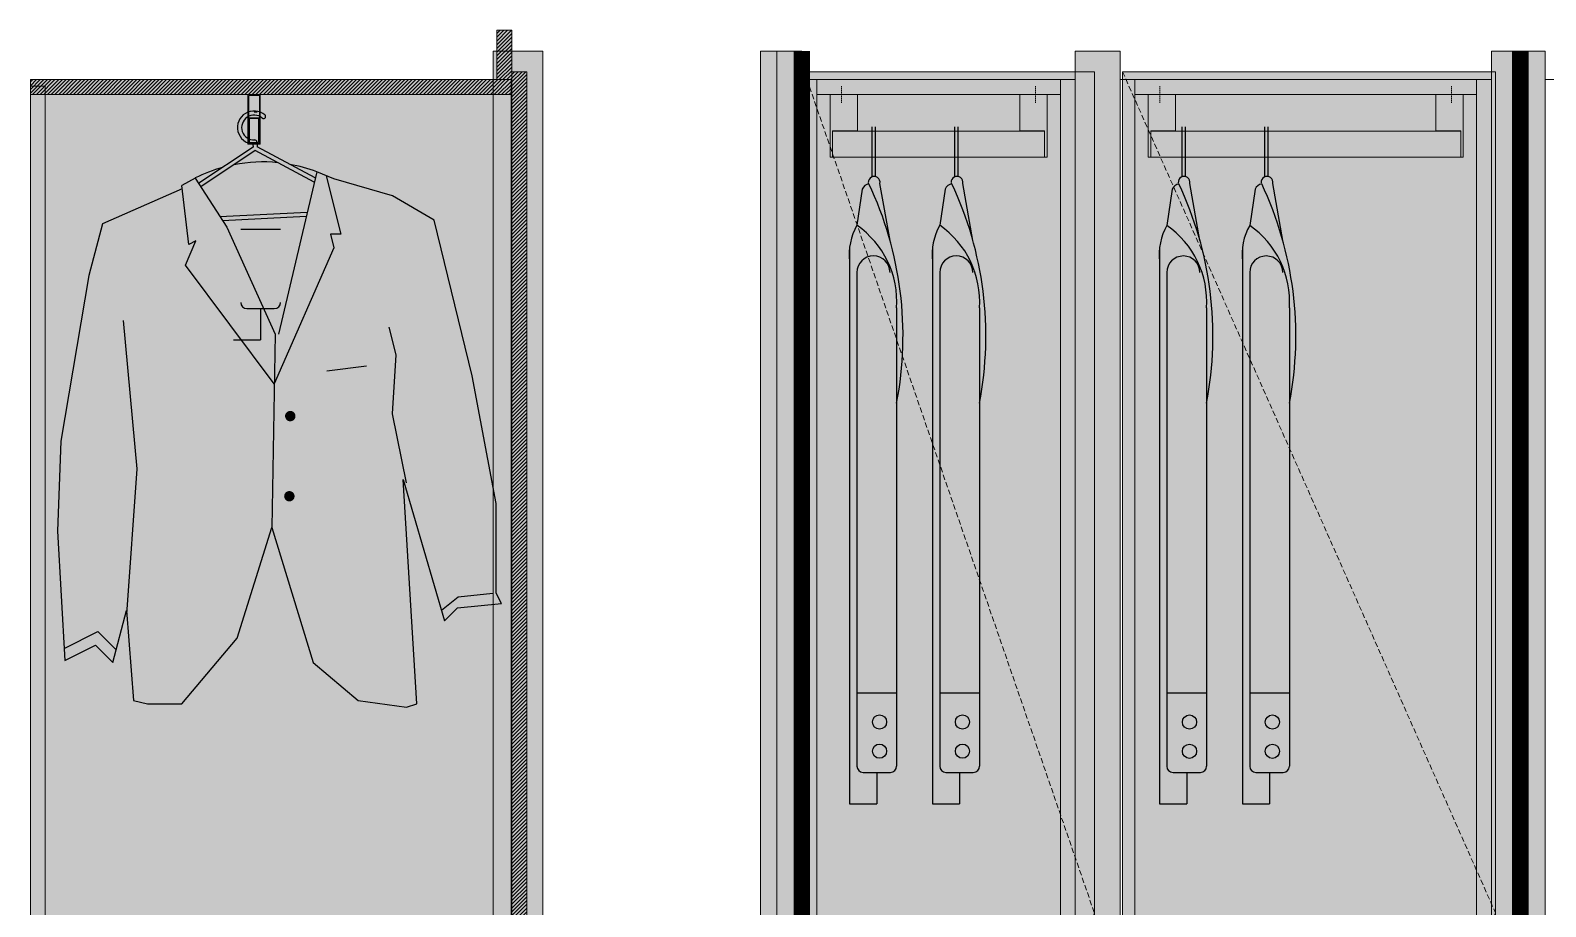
# Model space of a CAD drawing. Header units: millimetres. Extents: x 126 to 12547, y 1644 to 26714.
# Drawn here: x 8830 to 10658, y 4307 to 5365 of the extents above; entities that cross this region are included whole.
import ezdxf

# ---------------------------------------------------------------- set-up
doc = ezdxf.new("R2010")
doc.units = ezdxf.units.MM
doc.linetypes.add('NASCOSTA', pattern=[9.525, 6.35, -3.175])
for name, color, linetype, lineweight in [('F_ARREDI', 7, 'Continuous', 5), ('F_FERRAMENTA', 253, 'Continuous', 5), ('F_MULTI laminato OPACO', 1, 'Continuous', 5), ('F_MULTI laminato OPACO_retino', 1, 'Continuous', 5), ('F_MULTI tessuto', 151, 'Continuous', 5), ('F_MULTI_tessuto_retino', 8, 'Continuous', 5), ('F_Proiezioni', 253, 'NASCOSTA', 9), ('F_Retini', 252, 'Continuous', 5)]:
    doc.layers.add(name, color=color, linetype=linetype, lineweight=lineweight)
doc.layers.add('L+A_illuminazione', color=10, linetype='Continuous')
doc.layers.add('VESTIARIO - clothing', color=185, linetype='Continuous')
pattern_1 = [(45, (1482, 18), (-2.24506403, 2.24506403), [])]

# ---------------------------------------------------------------- blocks, each defined once
blk = doc.blocks.new('ARMADIO_camera master_prospetto_fronte_aperto')
at = {"layer": 'F_MULTI laminato OPACO_retino', "transparency": 33554687}
h = blk.add_hatch(color=9, dxfattribs=at)
h.dxf.hatch_style = 1
h.paths.add_polyline_path([(60549.9, 11065.6), (60599.9, 11065.6), (60599.9, 13145.6), (60549.9, 13145.6)])
at = {"layer": 'F_MULTI laminato OPACO_retino', "true_color": 0x636466, "transparency": 33554687}
h = blk.add_hatch(color=251, dxfattribs=at)
h.dxf.hatch_style = 1
h.paths.add_polyline_path([(60569.9, 11065.6), (60599.9, 11065.6), (60599.9, 13145.6), (60569.9, 13145.6)])
at = {"layer": 'F_MULTI laminato OPACO_retino', "transparency": 33554687}
h = blk.add_hatch(color=9, dxfattribs=at)
h.dxf.hatch_style = 1
h.paths.add_polyline_path([(60929.9, 11065.6), (60983.9, 11065.6), (60983.9, 13145.6), (60929.9, 13145.6)])
h = blk.add_hatch(color=9, dxfattribs=at)
h.dxf.hatch_style = 1
h.paths.add_polyline_path([(61431.9, 11065.6), (61496.9, 11065.6), (61496.9, 13145.6), (61431.9, 13145.6)])
at = {"layer": 'F_MULTI laminato OPACO_retino', "true_color": 0x636466, "transparency": 33554687}
h = blk.add_hatch(color=251, dxfattribs=at)
h.dxf.hatch_style = 1
h.paths.add_polyline_path([(61466.9, 11065.6), (61496.9, 11065.6), (61496.9, 13145.6), (61466.9, 13145.6)])
at = {"layer": 'F_FERRAMENTA', "linetype": 'NASCOSTA', "ltscale": 0.25}
for p, q in [((60647.9, 13103.1), (60647.9, 13083.1)), ((60881.9, 13103.1), (60881.9, 13083.1)), ((61031.9, 13103.1), (61031.9, 13083.1)), ((61383.9, 13103.1), (61383.9, 13083.1))]:
    blk.add_line(p, q, dxfattribs=at)
at = {"layer": 'F_FERRAMENTA'}
for points in [[(60633.9, 13017.6), (60636.9, 13017.6), (60636.9, 13049.2), (60666.9, 13049.2), (60666.9, 13093.1), (60633.9, 13093.1), (60633.9, 13017.6)], [(60895.9, 13017.6), (60892.9, 13017.6), (60892.9, 13049.2), (60862.9, 13049.2), (60862.9, 13093.1), (60895.9, 13093.1), (60895.9, 13017.6)], [(61017.9, 13017.6), (61020.9, 13017.6), (61020.9, 13049.2), (61050.9, 13049.2), (61050.9, 13093.1), (61017.9, 13093.1), (61017.9, 13017.6)], [(61397.9, 13017.6), (61394.9, 13017.6), (61394.9, 13049.2), (61364.9, 13049.2), (61364.9, 13093.1), (61397.9, 13093.1), (61397.9, 13017.6)]]:
    blk.add_lwpolyline(points, dxfattribs=at)
for points in [[(60892.9, 13049.1), (60636.9, 13049.1), (60636.9, 13017.5), (60892.9, 13017.5)], [(61394.9, 13049.1), (61020.9, 13049.1), (61020.9, 13017.5), (61394.9, 13017.5)]]:
    blk.add_lwpolyline(points, close=True, dxfattribs=at)
at = {"layer": 'F_MULTI laminato OPACO', "color": 1}
for points in [[(60549.9, 11065.6), (60599.9, 11065.6), (60599.9, 13145.6), (60549.9, 13145.6)], [(60929.9, 11065.6), (60983.9, 11065.6), (60983.9, 13145.6), (60929.9, 13145.6)], [(61431.9, 11065.6), (61496.9, 11065.6), (61496.9, 13145.6), (61431.9, 13145.6)]]:
    blk.add_lwpolyline(points, close=True, dxfattribs=at)
at = {"layer": 'F_MULTI laminato OPACO', "color": 5}
for points in [[(60569.9, 11065.6), (60599.9, 11065.6), (60599.9, 13145.6), (60569.9, 13145.6)], [(61466.9, 11065.6), (61496.9, 11065.6), (61496.9, 13145.6), (61466.9, 13145.6)]]:
    blk.add_lwpolyline(points, close=True, dxfattribs=at)
at = {"layer": 'F_MULTI tessuto'}
for points in [[(60617.9, 11071.1), (60599.9, 11071.1), (60599.9, 13111.1), (60617.9, 13111.1)], [(60617.9, 13111.1), (60911.9, 13111.1), (60911.9, 13093.1), (60617.9, 13093.1)], [(60929.9, 11071.1), (60911.9, 11071.1), (60911.9, 13111.1), (60929.9, 13111.1)], [(61001.9, 11071.1), (60983.9, 11071.1), (60983.9, 13111.1), (61001.9, 13111.1)], [(61001.9, 13111.1), (61413.9, 13111.1), (61413.9, 13093.1), (61001.9, 13093.1)], [(61431.9, 11071.1), (61413.9, 11071.1), (61413.9, 13111.1), (61431.9, 13111.1)], [(61514.9, 11071.1), (61496.9, 11071.1), (61496.9, 13111.1), (61514.9, 13111.1)]]:
    blk.add_lwpolyline(points, close=True, dxfattribs=at)
at = {"layer": 'VESTIARIO - clothing', "color": 3}
for p, q in [((60684.3, 13054.2), (60684.3, 12993.8)), ((60688.3, 13054.2), (60688.3, 12994.4)), ((60784.3, 13054.2), (60784.3, 12993.8)), ((60788.3, 13054.2), (60788.3, 12994.4)), ((61058.3, 13054.1), (61058.3, 12993.7)), ((61062.3, 13054.1), (61062.3, 12994.3)), ((61158.3, 13054.1), (61158.3, 12993.7)), ((61162.3, 13054.1), (61162.3, 12994.3)), ((60706.3, 12917), (60694.2, 12985.9)), ((60806.3, 12917), (60794.2, 12985.9)), ((61080.3, 12916.9), (61068.2, 12985.8)), ((61180.3, 12916.9), (61168.2, 12985.8)), ((60672.8, 12979), (60666.3, 12935.4)), ((60772.8, 12979), (60766.3, 12935.4)), ((61046.8, 12978.9), (61040.3, 12935.3)), ((61146.8, 12978.9), (61140.3, 12935.3)), ((60657.6, 12908.5), (60657.6, 12237.3)), ((60757.6, 12908.5), (60757.6, 12237.3)), ((61031.6, 12908.4), (61031.6, 12237.2)), ((61131.6, 12908.4), (61131.6, 12237.2)), ((60666.3, 12878.4), (60666.3, 12282.7)), ((60766.3, 12878.4), (60766.3, 12282.7)), ((61040.3, 12878.3), (61040.3, 12282.6)), ((61140.3, 12878.3), (61140.3, 12282.6)), ((60714.3, 12835.8), (60714.3, 12282.7)), ((60814.3, 12835.8), (60814.3, 12282.7)), ((61088.3, 12835.7), (61088.3, 12282.6)), ((61188.3, 12835.7), (61188.3, 12282.6)), ((60666.3, 12371.1), (60714.3, 12371.1)), ((60766.3, 12371.1), (60814.3, 12371.1)), ((61040.3, 12371), (61088.3, 12371)), ((61140.3, 12371), (61188.3, 12371)), ((60673.8, 12275.2), (60706.8, 12275.2)), ((60690.3, 12275.2), (60690.3, 12237.3)), ((60773.8, 12275.2), (60806.8, 12275.2)), ((60790.3, 12275.2), (60790.3, 12237.3)), ((61047.8, 12275.1), (61080.8, 12275.1)), ((61064.3, 12275.1), (61064.3, 12237.2)), ((61147.8, 12275.1), (61180.8, 12275.1)), ((61164.3, 12275.1), (61164.3, 12237.2)), ((60657.6, 12237.3), (60690.3, 12237.3)), ((60757.6, 12237.3), (60790.3, 12237.3)), ((61031.6, 12237.2), (61064.3, 12237.2)), ((61131.6, 12237.2), (61164.3, 12237.2))]:
    blk.add_line(p, q, dxfattribs=at)
for centre in [(60693.7, 12336), (60793.7, 12336), (61067.7, 12335.9), (61167.7, 12335.9), (60693.7, 12300.8), (60793.7, 12300.8), (61067.7, 12300.7), (61167.7, 12300.7)]:
    blk.add_circle(centre, 8.55, dxfattribs=at)
for centre, radius, start, end in [((60684.3, 12973.2), 12.9, 105.6475, 153.1601), ((60687.2, 12987.3), 7.09, 348.5432, 183.5263), ((60292.1, 12801.9), 429.9, 349.1352, 25.2932), ((60784.3, 12973.2), 12.9, 105.6475, 153.1601), ((60787.2, 12987.3), 7.09, 348.5432, 183.5263), ((60392.1, 12801.9), 429.9, 349.1352, 25.2932), ((61058.3, 12973.1), 12.9, 105.6475, 153.1601), ((61061.2, 12987.2), 7.09, 348.5432, 183.5263), ((60666.1, 12801.8), 429.9, 349.1352, 25.2932), ((61158.3, 12973.1), 12.9, 105.6475, 153.1601), ((61161.2, 12987.2), 7.09, 348.5432, 183.5263), ((60766.1, 12801.8), 429.9, 349.1352, 25.2932), ((60728.9, 12900.2), 71.8, 150.6628, 186.6699), ((60602.6, 12843.3), 111.9, 356.1486, 55.3128), ((60828.9, 12900.2), 71.8, 150.6628, 186.6699), ((60702.6, 12843.3), 111.9, 356.1486, 55.3128), ((61102.9, 12900.1), 71.8, 150.6628, 186.6699), ((60976.6, 12843.2), 111.9, 356.1486, 55.3128), ((61202.9, 12900.1), 71.8, 150.6628, 186.6699), ((61076.6, 12843.2), 111.9, 356.1486, 55.3128), ((60686.3, 12878.4), 20, 0, 180), ((60786.3, 12878.4), 20, 0, 180), ((61060.3, 12878.3), 20, 0, 180), ((61160.3, 12878.3), 20, 0, 180), ((60673.8, 12282.7), 7.5, 180, 270), ((60706.8, 12282.7), 7.5, 270, 0), ((60773.8, 12282.7), 7.5, 180, 270), ((60806.8, 12282.7), 7.5, 270, 0), ((61047.8, 12282.6), 7.5, 180, 270), ((61080.8, 12282.6), 7.5, 270, 0), ((61147.8, 12282.6), 7.5, 180, 270), ((61180.8, 12282.6), 7.5, 270, 0)]:
    blk.add_arc(centre, radius, start, end, dxfattribs=at)
blk = doc.blocks.new('ARMADIO_camera master_prospetto_fronte_chiuso')
at = {"layer": 'F_MULTI laminato OPACO_retino', "true_color": 0x939598, "transparency": 33554636}
h = blk.add_hatch(color=252, dxfattribs=at)
h.dxf.hatch_style = 1
h.paths.add_polyline_path([(60602.9, 13120.6), (60952.9, 13120.6), (60952.9, 11070.6), (60602.9, 11070.6)])
h = blk.add_hatch(color=252, dxfattribs=at)
h.dxf.hatch_style = 1
h.paths.add_polyline_path([(60986.9, 13120.6), (61436.9, 13120.6), (61436.9, 11070.6), (60986.9, 11070.6)])
at = {"layer": 'F_MULTI laminato OPACO', "color": 6}
for points in [[(60602.9, 13120.6), (60952.9, 13120.6), (60952.9, 11070.6), (60602.9, 11070.6)], [(60986.9, 13120.6), (61436.9, 13120.6), (61436.9, 11070.6), (60986.9, 11070.6)]]:
    blk.add_lwpolyline(points, close=True, dxfattribs=at)
at = {"layer": 'F_Proiezioni', "color": 1}
for points in [[(60602.9, 13120.6), (60952.9, 12105.6), (60602.9, 11070.6)], [(60986.9, 13120.6), (61436.9, 12105.6), (60986.9, 11071.1)]]:
    blk.add_lwpolyline(points, dxfattribs=at)
at = {"layer": 'L+A_illuminazione', "color": 41, "linetype": 'NASCOSTA', "true_color": 0xf4ee51, "const_width": 20}
for points in [[(60599.9, 11065.6), (60599.9, 13145.6)], [(61466.9, 11065.6), (61466.9, 13145.6)]]:
    blk.add_lwpolyline(points, dxfattribs=at)
at = {"layer": 'F_Retini', "color": 1}
blk.add_blockref('ARMADIO_camera master_prospetto_fronte_aperto', (0, 0), dxfattribs=at)
blk = doc.blocks.new('ARMADIO_camera master_sez._2')
at = {"layer": 'F_MULTI laminato OPACO_retino', "true_color": 0x636466, "transparency": 33554503}
h = blk.add_hatch(dxfattribs=at)
h.set_pattern_fill('ANSI31', color=251)
h.set_pattern_definition(pattern_1)
h.paths.add_polyline_path([(737854.4, 531875.8), (737836.4, 531875.8), (737836.4, 531935.3), (737854.4, 531935.3)])
at = {"layer": 'F_MULTI laminato OPACO_retino'}
h = blk.add_hatch(color=9, dxfattribs=at)
h.dxf.hatch_style = 1
h.paths.add_polyline_path([(737854.4, 531875.8), (737836.4, 531875.8), (737836.4, 531935.3), (737854.4, 531935.3)])
at = {"layer": 'F_MULTI laminato OPACO_retino', "true_color": 0x636466, "transparency": 33554503}
h = blk.add_hatch(dxfattribs=at)
h.set_pattern_fill('ANSI31', color=251)
h.set_pattern_definition(pattern_1)
h.paths.add_polyline_path([(737872.4, 529830.3), (737854.4, 529830.3), (737854.4, 531885.3), (737872.4, 531885.3)])
at = {"layer": 'F_MULTI laminato OPACO_retino'}
h = blk.add_hatch(color=9, dxfattribs=at)
h.dxf.hatch_style = 1
h.paths.add_polyline_path([(737872.4, 529830.3), (737854.4, 529830.3), (737854.4, 531885.3), (737872.4, 531885.3)])
at = {"layer": 'F_MULTI_tessuto_retino', "true_color": 0x636466}
h = blk.add_hatch(color=251, dxfattribs=at)
h.dxf.hatch_style = 1
h.paths.add_polyline_path([(737831.7, 531910.3), (737891.7, 531910.3), (737891.7, 529830.3), (737831.7, 529830.3)])
at = {"layer": 'F_MULTI_tessuto_retino'}
h = blk.add_hatch(color=9, dxfattribs=at)
h.dxf.hatch_style = 1
h.paths.add_polyline_path([(737273.4, 531875.8), (737853.4, 531875.8), (737853.4, 531857.8), (737273.4, 531857.8)])
at = {"layer": 'F_MULTI_tessuto_retino', "true_color": 0x636466, "transparency": 33554503}
h = blk.add_hatch(dxfattribs=at)
h.set_pattern_fill('ANSI31', color=251)
h.set_pattern_definition([(45, (-18, 2040), (-2.24506403, 2.24506403), [])])
h.paths.add_polyline_path([(737273.4, 531875.8), (737853.4, 531875.8), (737853.4, 531857.8), (737273.4, 531857.8)])
at = {"layer": 'F_MULTI_tessuto_retino', "true_color": 0x939598}
h = blk.add_hatch(color=252, dxfattribs=at)
h.dxf.hatch_style = 1
h.paths.add_polyline_path([(737273.4, 529835.8), (737853.4, 529835.8), (737853.4, 531875.8), (737273.4, 531875.8)])
at = {"layer": 'F_MULTI_tessuto_retino'}
h = blk.add_hatch(color=9, dxfattribs=at)
h.dxf.hatch_style = 1
h.paths.add_polyline_path([(737291.4, 529843.8), (737273.4, 529843.8), (737273.4, 531867.8), (737291.4, 531867.8)])
at = {"layer": 'F_FERRAMENTA'}
for points in [[(737535.9, 531797.8), (737535.9, 531857.8), (737550.9, 531857.8), (737550.9, 531797.8)], [(737549.9, 531856.8), (737536.9, 531856.8), (737536.9, 531798.8), (737549.9, 531798.8)], [(737536.9, 531798.8), (737536.9, 531829.8), (737549.9, 531829.8), (737549.9, 531798.8)], [(737537.9, 531799.8), (737537.9, 531828.8), (737548.9, 531828.8), (737548.9, 531799.8)]]:
    blk.add_lwpolyline(points, close=True, dxfattribs=at)
at = {"layer": 'F_MULTI laminato OPACO', "color": 6}
for points in [[(737854.4, 531875.8), (737836.4, 531875.8), (737836.4, 531935.3), (737854.4, 531935.3)], [(737872.4, 529830.3), (737854.4, 529830.3), (737854.4, 531885.3), (737872.4, 531885.3)]]:
    blk.add_lwpolyline(points, close=True, dxfattribs=at)
at = {"layer": 'F_MULTI laminato OPACO', "color": 5}
blk.add_lwpolyline([(737831.7, 531910.3), (737891.7, 531910.3), (737891.7, 529830.3), (737831.7, 529830.3)], close=True, dxfattribs=at)
at = {"layer": 'F_MULTI tessuto'}
for points in [[(737273.4, 529835.8), (737853.4, 529835.8), (737853.4, 531875.8), (737273.4, 531875.8)], [(737273.4, 531875.8), (737853.4, 531875.8), (737853.4, 531857.8), (737273.4, 531857.8)], [(737291.4, 529843.8), (737273.4, 529843.8), (737273.4, 531867.8), (737291.4, 531867.8)]]:
    blk.add_lwpolyline(points, close=True, dxfattribs=at)
at = {"layer": 'VESTIARIO - clothing', "color": 3}
for p, q in [((737543.4, 531837), (737547.3, 531837)), ((737541.9, 531798), (737542.1, 531794.3)), ((737546.8, 531800.6), (737547.1, 531794.6)), ((737472.4, 531757.1), (737456.3, 531747.9)), ((737464.7, 531677), (737456.3, 531747.9)), ((737472.4, 531757.1), (737510.5, 531697.8)), ((737618.9, 531764.5), (737573, 531568.6)), ((737639.7, 531756.2), (737618.9, 531764.5)), ((737630.5, 531759.9), (737648.1, 531689.5)), ((737710.6, 531735.4), (737639.7, 531756.2)), ((737456.8, 531743.9), (737360.5, 531702)), ((737760.6, 531706.2), (737710.6, 531735.4)), ((737360.5, 531702), (737343.8, 531639.5)), ((737510.5, 531697.8), (737568.9, 531568.6)), ((737527.3, 531695.5), (737575.3, 531695.5)), ((737806.5, 531518.6), (737760.6, 531706.2)), ((737460.5, 531652), (737473, 531681.2)), ((737473, 531681.2), (737464.7, 531677)), ((737635.6, 531689.5), (737639.7, 531672.8)), ((737648.1, 531689.5), (737635.6, 531689.5)), ((737639.7, 531672.8), (737567.8, 531508.9)), ((737343.8, 531639.5), (737310.4, 531439.4)), ((737567.8, 531508.9), (737460.5, 531652)), ((737385.5, 531585.3), (737402.1, 531406)), ((737534.8, 531599.5), (737567.8, 531599.5)), ((737551.3, 531599.5), (737551.3, 531561.7)), ((737568.9, 531568.6), (737564.7, 531335.2)), ((737714.8, 531543.6), (737706.4, 531577)), ((737518.6, 531561.7), (737551.3, 531561.7)), ((737631, 531524.3), (737678.9, 531530.3)), ((737710.6, 531472.7), (737714.8, 531543.6)), ((737835.6, 531364.4), (737806.5, 531518.6)), ((737727.3, 531389.4), (737710.6, 531472.7)), ((737310.4, 531439.4), (737306.3, 531331)), ((737402.1, 531406), (737389.6, 531231)), ((737739.8, 531122.6), (737723.1, 531393.5)), ((737723.1, 531393.5), (737773.1, 531222.6)), ((737835.6, 531256), (737835.6, 531364.4)), ((737306.3, 531331), (737315.2, 531175)), ((737523, 531201.8), (737564.7, 531335.2)), ((737564.7, 531335.2), (737614.7, 531172.6)), ((737789.8, 531251.8), (737831.5, 531256)), ((737841.8, 531243.6), (737835.6, 531256)), ((737769.4, 531235.5), (737789.8, 531251.8)), ((737773.1, 531222.6), (737788.8, 531238.3)), ((737788.8, 531238.3), (737841.8, 531243.6)), ((737373, 531172.6), (737389.6, 531235.1)), ((737389.6, 531235.1), (737398, 531126.8)), ((737314.3, 531189.5), (737354.8, 531209.7)), ((737354.8, 531209.7), (737376.9, 531187.6)), ((737456.3, 531122.6), (737523, 531201.8)), ((737315.2, 531175), (737352.1, 531193.5)), ((737352.1, 531193.5), (737373, 531172.6)), ((737614.7, 531172.6), (737668.9, 531126.8)), ((737398, 531126.8), (737414.6, 531122.6)), ((737668.9, 531126.8), (737727.3, 531118.4)), ((737414.6, 531122.6), (737456.3, 531122.6)), ((737727.3, 531118.4), (737739.8, 531122.6))]:
    blk.add_line(p, q, dxfattribs=at)
for points in [[(737542.1, 531794.3), (737476.6, 531750.7)], [(737616, 531752.1), (737544.8, 531790.1), (737479.3, 531746.5)], [(737617.2, 531757.2), (737547.1, 531794.6)], [(737502.1, 531710.8), (737607.5, 531716)], [(737505.3, 531706), (737606.3, 531710.9)]]:
    blk.add_lwpolyline(points, dxfattribs=at)
at = {"layer": 'VESTIARIO - clothing', "color": 3, "const_width": 6.25}
for points in [[(737583.9, 531469.8, 1), (737590.2, 531469.8, 1)], [(737582.8, 531373.1, 1), (737589.1, 531373.1, 1)]]:
    blk.add_lwpolyline(points, format="xyb", close=True, dxfattribs=at)
at = {"layer": 'VESTIARIO - clothing', "color": 3}
for centre, radius, start, end in [((737543.4, 531818), 20, 49.4004, 265.6257), ((737543.4, 531818), 15, 49.4004, 272.8064), ((737554.8, 531831.3), 2.5, 229.4004, 311.1872), ((737554.8, 531831.3), 2.5, 311.1872, 49.4004), ((737544.3, 531800.5), 2.5, 2.8064, 92.8064), ((737554.2, 531594.2), 182.3, 105.6114, 116.6399), ((737554.2, 531594.2), 182.3, 84.332, 101.0872), ((737554.2, 531594.2), 182.3, 69.1962, 79.761), ((737534.8, 531607), 7.5, 180, 270), ((737567.8, 531607), 7.5, 270, 0)]:
    blk.add_arc(centre, radius, start, end, dxfattribs=at)

msp = doc.modelspace()

# ---------------------------------------------------------------- block references
at = {"layer": 'F_ARREDI', "color": 2, "lineweight": 5}
msp.add_blockref('ARMADIO_camera master_sez._2', (-728443.5, -526570.8), dxfattribs=at)
at = {"layer": 'F_Retini', "color": 1}
msp.add_blockref('ARMADIO_camera master_prospetto_fronte_chiuso', (-50839.1, -7806.1), dxfattribs=at)

doc.saveas('drawing.dxf')
